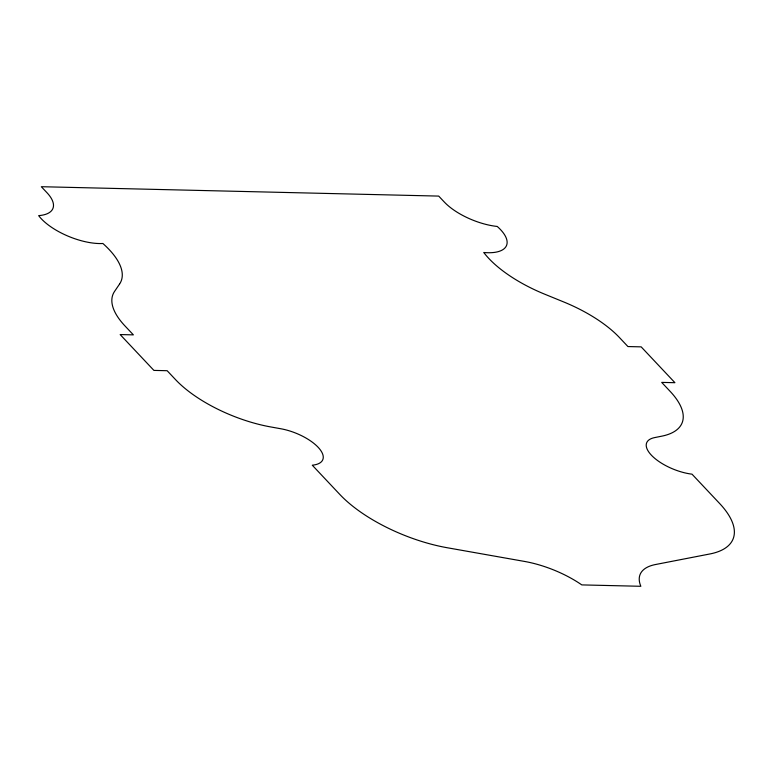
<?xml version="1.0" encoding="UTF-8"?>
<svg xmlns="http://www.w3.org/2000/svg" width="773" height="773" viewBox="0 0 773 773"><rect width="100%" height="100%" fill="white"/><g stroke="black" fill="none" stroke-linecap="round" stroke-linejoin="round"><path stroke-width="1.16" d="M119.544 284.078L114.568 291.402A89.04 37.065 21.9 0 0 124.955 325.916L133.391 334.873L120.144 334.564L153.904 370.402L167.152 370.711L175.587 379.669A89.04 37.065 21.9 0 0 270.598 426.918L280.918 428.773A34.872 14.513 21.9 0 1 319.065 448.321A34.872 14.513 21.9 0 1 312.273 465.201L339.878 494.507A100.171 41.703 21.9 0 0 447.325 547.757L524.461 561.42A66.787 27.799 21.9 0 1 581.808 584.9L640.846 586.292A66.787 27.799 21.9 0 1 655.562 564.512L709.885 553.961A100.171 41.703 21.9 0 0 719.615 503.474L692.009 474.168A34.872 14.513 21.9 0 1 652.383 456.196A34.872 14.513 21.9 0 1 654.615 437.605L661.814 436.156A89.04 37.065 21.9 0 0 670.123 391.351L661.688 382.393L674.935 382.703L641.175 346.864L627.927 346.555L619.492 337.598A89.04 37.065 21.9 0 0 563.855 302.011L544.53 294.117A89.04 37.065 21.9 0 1 483.763 252.491A44.525 18.533 21.9 0 0 497.232 226.46A44.525 18.533 21.9 0 1 444.34 202.062L438.706 196.091L41.317 186.708L46.94 192.68A44.525 18.533 21.9 0 1 38.65 215.628A44.525 18.533 21.9 0 0 102.886 243.495A89.04 37.065 21.9 0 1 119.544 284.078"/></g></svg>
